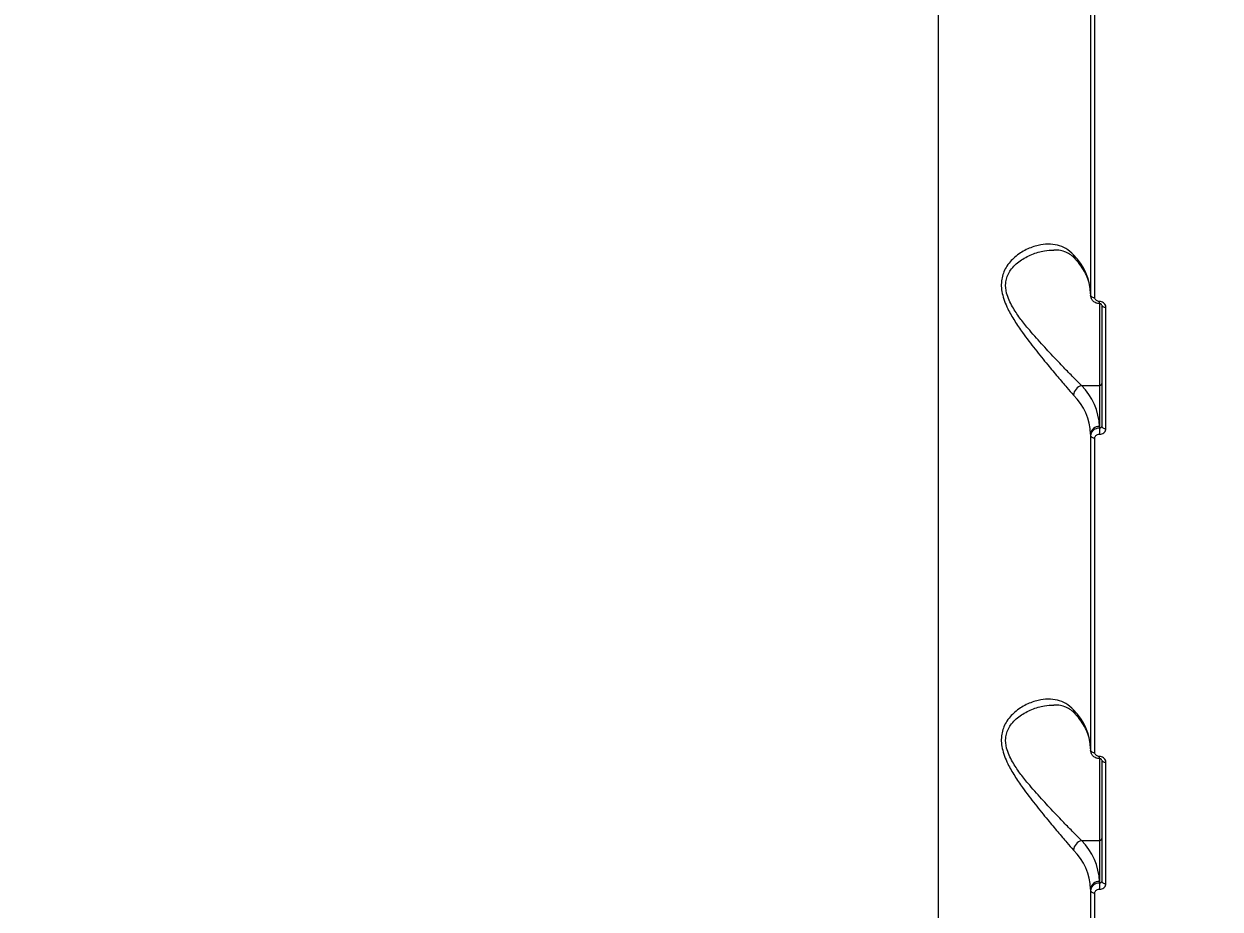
# Model space of a CAD drawing. Header units: millimetres. Extents: x -6901 to 7060, y -7557 to 6158.
# Drawn here: x 1697 to 1967.4, y -2462.2 to -2262.1 of the extents above; entities that cross this region are included whole.
import ezdxf

# ---------------------------------------------------------------- set-up
doc = ezdxf.new("R2010")
doc.units = ezdxf.units.MM
for name, color, linetype in [('DIKOM_ОБЪЕКТ', 7, 'Continuous'), ('DIKOM_РАЗМЕР_ЗОНА', 7, 'Continuous'), ('DIKOM_РАЗМЕР_ОБЪЕКТА', 7, 'Continuous')]:
    doc.layers.add(name, color=color, linetype=linetype)
doc.styles.add('style1', font='arial.ttf', dxfattribs={"width": 0.8})
doc.dimstyles.new('1-50', dxfattribs={"dimtxt": 300, "dimasz": 200, "dimexe": 100, "dimexo": 0, "dimgap": 100, "dimtad": 1, "dimtxsty": 'style1', "dimcen": 200, "dimclrd": 7, "dimclre": 7, "dimclrt": 7, "dimadec": 1, "dimazin": 2, "dimtfac": 1, "dimtmove": 0, "dimatfit": 2, "dimfxl": 0, "dimlwd": 25, "dimlwe": 18, "dimarcsym": 0})

# ---------------------------------------------------------------- blocks, each defined once
blk = doc.blocks.new('*D1')
at = {"layer": 'Defpoints', "color": 0, "transparency": 16777216}
for p in [(-4076.66, -462.32), (4983.51, -3127.59), (4983.51, -6854.07)]:
    blk.add_point(p, dxfattribs=at)
at = {"layer": 'DIKOM_РАЗМЕР_ОБЪЕКТА', "color": 7, "lineweight": 18, "transparency": 16777216}
for p, q in [((-4076.66, -462.32), (-4076.66, -6954.07)), ((4983.51, -3127.59), (4983.51, -6954.07))]:
    blk.add_line(p, q, dxfattribs=at)
at = {"layer": 'DIKOM_РАЗМЕР_ОБЪЕКТА', "color": 7, "lineweight": 25, "transparency": 16777216}
blk.add_line((-3876.66, -6854.07), (4783.51, -6854.07), dxfattribs=at)
at = {"layer": 'DIKOM_РАЗМЕР_ОБЪЕКТА', "color": 7, "transparency": 16777216}
for points in [[(-3876.66, -6820.74), (-3876.66, -6887.4), (-4076.66, -6854.07)], [(4783.51, -6820.74), (4783.51, -6887.4), (4983.51, -6854.07)]]:
    blk.add_solid(points, dxfattribs=at)
at = {"layer": 'DIKOM_РАЗМЕР_ОБЪЕКТА', "color": 7, "transparency": 16777216, "insert": (453.43, -6600.9), "char_height": 300, "attachment_point": 5, "style": 'style1'}
blk.add_mtext('9050', dxfattribs=at)
blk = doc.blocks.new('*D2')
at = {"layer": 'Defpoints', "color": 0, "transparency": 16777216}
for p in [(-1102.73, 4151.17), (-5819.23, -4492.42), (4721.24, -4492.42)]:
    blk.add_point(p, dxfattribs=at)
at = {"layer": 'DIKOM_РАЗМЕР_ОБЪЕКТА', "color": 7, "lineweight": 18, "transparency": 16777216}
for p, q in [((-1102.73, 4151.17), (-5919.23, 4151.17)), ((4721.24, -4492.42), (-5919.23, -4492.42))]:
    blk.add_line(p, q, dxfattribs=at)
at = {"layer": 'DIKOM_РАЗМЕР_ОБЪЕКТА', "color": 7, "lineweight": 25, "transparency": 16777216}
blk.add_line((-5819.23, 3951.17), (-5819.23, -4292.42), dxfattribs=at)
at = {"layer": 'DIKOM_РАЗМЕР_ОБЪЕКТА', "color": 7, "transparency": 16777216}
for points in [[(-5852.56, 3951.17), (-5785.89, 3951.17), (-5819.23, 4151.17)], [(-5852.56, -4292.42), (-5785.89, -4292.42), (-5819.23, -4492.42)]]:
    blk.add_solid(points, dxfattribs=at)
at = {"layer": 'DIKOM_РАЗМЕР_ОБЪЕКТА', "color": 7, "transparency": 16777216, "insert": (-6072.4, -170.63), "char_height": 300, "attachment_point": 5, "rotation": 90, "style": 'style1'}
blk.add_mtext('8650', dxfattribs=at)
blk = doc.blocks.new('*D3')
at = {"layer": 'Defpoints', "color": 0, "transparency": 16777216}
for p in [(-1553.27, 6158.28), (-6450.85, -6312.94), (5659.92, -6312.94)]:
    blk.add_point(p, dxfattribs=at)
at = {"layer": 'DIKOM_РАЗМЕР_ЗОНА', "color": 7, "lineweight": 18, "transparency": 16777216}
for p, q in [((-1553.27, 6158.28), (-6550.85, 6158.28)), ((5659.92, -6312.94), (-6550.85, -6312.94))]:
    blk.add_line(p, q, dxfattribs=at)
at = {"layer": 'DIKOM_РАЗМЕР_ЗОНА', "color": 7, "lineweight": 25, "transparency": 16777216}
blk.add_line((-6450.85, 5958.28), (-6450.85, -6112.94), dxfattribs=at)
at = {"layer": 'DIKOM_РАЗМЕР_ЗОНА', "color": 7, "transparency": 16777216}
for points in [[(-6484.18, 5958.28), (-6417.52, 5958.28), (-6450.85, 6158.28)], [(-6484.18, -6112.94), (-6417.52, -6112.94), (-6450.85, -6312.94)]]:
    blk.add_solid(points, dxfattribs=at)
at = {"layer": 'DIKOM_РАЗМЕР_ЗОНА', "color": 7, "transparency": 16777216, "insert": (-6704.02, -77.33), "char_height": 300, "attachment_point": 5, "rotation": 90, "style": 'style1'}
blk.add_mtext('12500', dxfattribs=at)
blk = doc.blocks.new('*D4')
at = {"layer": 'Defpoints', "color": 0, "transparency": 16777216}
for p in [(-5588.2, -1083.32), (7059.54, -2218.88), (7059.54, -7457.08)]:
    blk.add_point(p, dxfattribs=at)
at = {"layer": 'DIKOM_РАЗМЕР_ЗОНА', "color": 7, "lineweight": 18, "transparency": 16777216}
for p, q in [((-5588.2, -1083.32), (-5588.2, -7557.08)), ((7059.54, -2218.88), (7059.54, -7557.08))]:
    blk.add_line(p, q, dxfattribs=at)
at = {"layer": 'DIKOM_РАЗМЕР_ЗОНА', "color": 7, "lineweight": 25, "transparency": 16777216}
blk.add_line((-5388.2, -7457.08), (6859.54, -7457.08), dxfattribs=at)
at = {"layer": 'DIKOM_РАЗМЕР_ЗОНА', "color": 7, "transparency": 16777216}
for points in [[(-5388.2, -7423.74), (-5388.2, -7490.41), (-5588.2, -7457.08)], [(6859.54, -7423.74), (6859.54, -7490.41), (7059.54, -7457.08)]]:
    blk.add_solid(points, dxfattribs=at)
at = {"layer": 'DIKOM_РАЗМЕР_ЗОНА', "color": 7, "transparency": 16777216, "insert": (735.67, -7203.9), "char_height": 300, "attachment_point": 5, "style": 'style1'}
blk.add_mtext('12650', dxfattribs=at)

msp = doc.modelspace()

# ---------------------------------------------------------------- linework, layer by layer
at = {"layer": 'DIKOM_ОБЪЕКТ', "color": 7, "linetype": 'Continuous', "lineweight": 15}
for p, q in [((1903.679, -2219.955), (1903.679, -2519.963)), ((1938.182, -2252.272), (1938.182, -2323.417)), ((1939.141, -2323.932), (1939.141, -2252.787)), ((1940.182, -2325.254), (1940.182, -2343.81)), ((1940.682, -2325.608), (1940.682, -2353.038)), ((1941.647, -2353.553), (1941.647, -2326.123)), ((1936.131, -2343.81), (1940.182, -2343.81)), ((1940.182, -2343.81), (1940.182, -2353.078)), ((1938.182, -2354.793), (1938.182, -2355.132)), ((1938.182, -2355.132), (1938.182, -2426.277)), ((1940.182, -2353.078), (1940.182, -2353.438)), ((1939.141, -2426.792), (1939.141, -2355.647)), ((1940.182, -2428.114), (1940.182, -2446.67)), ((1940.682, -2428.469), (1940.682, -2455.898)), ((1941.647, -2456.413), (1941.647, -2428.983)), ((1936.131, -2446.67), (1940.182, -2446.67)), ((1940.182, -2446.67), (1940.182, -2455.938)), ((1938.182, -2457.653), (1938.182, -2457.992)), ((1940.182, -2455.938), (1940.182, -2456.298)), ((1938.182, -2457.992), (1938.182, -2529.137)), ((1939.141, -2529.652), (1939.141, -2458.507))]:
    msp.add_line(p, q, dxfattribs=at)
at = {"layer": 'DIKOM_ОБЪЕКТ', "color": 7, "linetype": 'Continuous', "lineweight": 15, "flags": 128}
for points in [[(1938.182, -2323.417), (1938.2, -2323.515), (1938.254, -2323.609), (1938.342, -2323.697), (1938.461, -2323.774), (1938.605, -2323.838), (1938.771, -2323.887), (1938.952, -2323.918), (1939.141, -2323.932)], [(1940.682, -2325.608), (1940.7, -2325.707), (1940.755, -2325.801), (1940.843, -2325.889), (1940.963, -2325.966), (1941.108, -2326.03), (1941.275, -2326.079), (1941.457, -2326.11), (1941.647, -2326.123)], [(1938.182, -2355.132), (1938.2, -2355.23), (1938.254, -2355.325), (1938.342, -2355.412), (1938.461, -2355.489), (1938.605, -2355.553), (1938.771, -2355.602), (1938.952, -2355.634), (1939.141, -2355.647)], [(1940.682, -2353.038), (1940.7, -2353.136), (1940.755, -2353.231), (1940.843, -2353.318), (1940.963, -2353.396), (1941.108, -2353.46), (1941.275, -2353.508), (1941.457, -2353.54), (1941.647, -2353.553)], [(1938.182, -2426.277), (1938.2, -2426.375), (1938.254, -2426.469), (1938.342, -2426.557), (1938.461, -2426.634), (1938.605, -2426.698), (1938.771, -2426.747), (1938.952, -2426.778), (1939.141, -2426.792)], [(1940.682, -2428.469), (1940.7, -2428.567), (1940.755, -2428.662), (1940.843, -2428.749), (1940.963, -2428.826), (1941.108, -2428.891), (1941.275, -2428.939), (1941.457, -2428.97), (1941.647, -2428.983)], [(1940.682, -2455.898), (1940.7, -2455.996), (1940.755, -2456.091), (1940.843, -2456.178), (1940.963, -2456.256), (1941.108, -2456.32), (1941.275, -2456.368), (1941.457, -2456.4), (1941.647, -2456.413)], [(1938.182, -2457.992), (1938.2, -2458.09), (1938.254, -2458.185), (1938.342, -2458.272), (1938.461, -2458.349), (1938.605, -2458.413), (1938.771, -2458.462), (1938.952, -2458.494), (1939.141, -2458.507)]]:
    msp.add_lwpolyline(points, dxfattribs=at)
at = {"layer": 'DIKOM_ОБЪЕКТ', "color": 7, "linetype": 'Continuous', "lineweight": 15}
for centre, radius, start, end in [((1925.069, -2323.552), 13.122, 2.07161, 45.14111), ((1935.637, -2314.286), 1.313, 178.43414, 221.74563), ((1942.619, -2324.959), 2.48, 176.54886, 187.78208), ((1936.695, -2346.117), 2.375, 103.71547, 176.33731), ((1926.413, -2353.576), 13.778, 2.07184, 45.14045), ((1940.215, -2343.343), 0.468, 265.92814, 355.27248), ((1925.068, -2355.267), 13.122, 2.07206, 45.14009), ((1940.049, -2354.947), 1.874, 85.93729, 175.26743), ((1963.069, -2354.762), 22.925, 176.69033, 180.12081), ((1925.069, -2426.412), 13.122, 2.07161, 45.14111), ((1935.637, -2417.146), 1.313, 178.43856, 221.7412), ((1942.62, -2427.819), 2.481, 176.55062, 187.78032), ((1936.695, -2448.977), 2.375, 103.71547, 176.33731), ((1926.413, -2456.436), 13.778, 2.07184, 45.14045), ((1940.215, -2446.203), 0.468, 265.94375, 355.25688), ((1925.068, -2458.127), 13.122, 2.07265, 45.14007), ((1940.049, -2457.807), 1.874, 85.93752, 175.26326), ((1963.069, -2457.622), 22.925, 176.69033, 180.12081)]:
    msp.add_arc(centre, radius, start, end, dxfattribs=at)
for points, knots in [([(1934.324, -2314.25), (1933.769, -2313.743), (1932.657, -2312.728), (1930.68, -2311.983), (1928.559, -2311.753), (1926.182, -2312.059), (1923.602, -2312.973), (1921.044, -2314.628), (1919.009, -2316.872), (1918.056, -2319.267), (1917.938, -2321.328), (1918.15, -2322.999), (1918.673, -2324.728), (1919.594, -2326.83), (1920.973, -2329.225), (1923.074, -2332.286), (1925.627, -2335.638), (1928.345, -2338.977), (1930.753, -2341.872), (1932.742, -2344.207), (1933.826, -2345.412), (1934.324, -2345.966)], [0, 0, 0, 0, 0.0554788, 0.1110272, 0.166498, 0.2220087, 0.2900255, 0.357965, 0.4226791, 0.4774089, 0.5052486, 0.5330951, 0.5627121, 0.5923767, 0.6404307, 0.6885836, 0.7603279, 0.8320637, 0.8910019, 0.9498674, 1, 1, 1, 1]), ([(1936.131, -2343.81), (1935.607, -2343.292), (1934.471, -2342.171), (1932.39, -2340.023), (1929.878, -2337.393), (1927.032, -2334.347), (1924.359, -2331.334), (1922.143, -2328.551), (1920.692, -2326.407), (1919.708, -2324.497), (1919.053, -2322.666), (1918.909, -2321.144), (1919.1, -2319.805), (1919.427, -2318.789), (1920.372, -2317.17), (1922.208, -2315.481), (1924.887, -2314.078), (1927.513, -2313.294), (1929.154, -2313.216), (1929.851, -2313.184)], [0, 0, 0, 0, 0.0614323, 0.1331433, 0.2068041, 0.2939311, 0.3833528, 0.4406198, 0.4990526, 0.5330402, 0.5679426, 0.6178973, 0.6312061, 0.6623757, 0.6945839, 0.7715373, 0.8535165, 0.9377479, 1, 1, 1, 1]), ([(1934.651, -2315.192), (1934.554, -2315.076), (1934.178, -2314.63), (1933.406, -2314.079), (1932.299, -2313.521), (1931.112, -2313.204), (1930.238, -2313.196), (1929.854, -2313.193)], [0, 0, 0, 0, 0.0752397, 0.2906134, 0.5342441, 0.7957392, 1, 1, 1, 1]), ([(1938.182, -2323.077), (1938.175, -2322.808), (1938.152, -2321.972), (1937.889, -2320.574), (1937.271, -2318.889), (1936.34, -2317.233), (1935.41, -2315.995), (1934.797, -2315.316), (1934.66, -2315.164)], [0, 0, 0, 0, 0.102737, 0.3181988, 0.530928, 0.7384701, 0.941511, 1, 1, 1, 1]), ([(1940.162, -2325.28), (1940.104, -2325.283), (1939.79, -2325.297), (1939.221, -2325.103), (1938.612, -2324.652), (1938.265, -2324.038), (1938.139, -2323.546), (1938.199, -2323.293), (1938.21, -2323.249)], [0, 0, 0, 0, 0.0539295, 0.2916836, 0.5387735, 0.7514675, 0.9572867, 1, 1, 1, 1]), ([(1940.144, -2324.809), (1940.031, -2324.798), (1939.805, -2324.774), (1939.505, -2324.62), (1939.278, -2324.398), (1939.158, -2324.154), (1939.146, -2323.995), (1939.141, -2323.932)], [0, 0, 0, 0, 0.215127, 0.4301809, 0.6450125, 0.859504, 1, 1, 1, 1]), ([(1940.669, -2325.582), (1940.669, -2325.565), (1940.671, -2325.537), (1940.584, -2325.435), (1940.462, -2325.358), (1940.307, -2325.305), (1940.158, -2325.289), (1940.072, -2325.299), (1940.041, -2325.302)], [0, 0, 0, 0, 0.275577, 0.459014, 0.6094806, 0.762241, 0.9133225, 1, 1, 1, 1]), ([(1941.647, -2326.123), (1941.64, -2326.029), (1941.622, -2325.789), (1941.442, -2325.425), (1941.102, -2325.092), (1940.651, -2324.862), (1940.313, -2324.827), (1940.144, -2324.809)], [0, 0, 0, 0, 0.1406475, 0.3551183, 0.5698574, 0.7848857, 1, 1, 1, 1]), ([(1940.182, -2353.438), (1940.034, -2353.445), (1939.662, -2353.463), (1939.099, -2353.663), (1938.592, -2354.045), (1938.248, -2354.555), (1938.204, -2354.94), (1938.182, -2355.132)], [0, 0, 0, 0, 0.1417122, 0.3563852, 0.5709585, 0.7854544, 1, 1, 1, 1]), ([(1939.141, -2355.647), (1939.152, -2355.551), (1939.174, -2355.359), (1939.347, -2355.105), (1939.601, -2354.917), (1939.883, -2354.82), (1940.07, -2354.813), (1940.144, -2354.81)], [0, 0, 0, 0, 0.2142603, 0.4286153, 0.6431786, 0.8580821, 1, 1, 1, 1]), ([(1940.144, -2354.81), (1940.255, -2354.806), (1940.534, -2354.796), (1940.957, -2354.649), (1941.338, -2354.366), (1941.597, -2353.985), (1941.631, -2353.697), (1941.647, -2353.553)], [0, 0, 0, 0, 0.1418386, 0.3567278, 0.5713164, 0.7856933, 1, 1, 1, 1]), ([(1940.682, -2353.038), (1940.676, -2353.086), (1940.665, -2353.181), (1940.579, -2353.305), (1940.452, -2353.395), (1940.312, -2353.439), (1940.219, -2353.438), (1940.182, -2353.438)], [0, 0, 0, 0, 0.2140025, 0.4281621, 0.6428617, 0.8578831, 1, 1, 1, 1]), ([(1934.324, -2417.111), (1933.769, -2416.603), (1932.657, -2415.588), (1930.68, -2414.843), (1928.559, -2414.613), (1926.182, -2414.919), (1923.602, -2415.833), (1921.044, -2417.488), (1919.009, -2419.732), (1918.056, -2422.127), (1917.938, -2424.188), (1918.15, -2425.859), (1918.673, -2427.588), (1919.594, -2429.69), (1920.973, -2432.086), (1923.074, -2435.146), (1925.627, -2438.499), (1928.345, -2441.837), (1930.753, -2444.732), (1932.742, -2447.067), (1933.826, -2448.272), (1934.324, -2448.826)], [0, 0, 0, 0, 0.055476, 0.1110243, 0.1664981, 0.2220058, 0.290023, 0.3579626, 0.4226766, 0.4774064, 0.5052462, 0.5330943, 0.56271, 0.5923741, 0.6404295, 0.6885809, 0.7603263, 0.8320621, 0.8910018, 0.9498674, 1, 1, 1, 1]), ([(1936.131, -2446.67), (1935.607, -2446.153), (1934.471, -2445.031), (1932.39, -2442.883), (1929.878, -2440.253), (1927.032, -2437.207), (1924.359, -2434.195), (1922.143, -2431.411), (1920.692, -2429.267), (1919.708, -2427.357), (1919.053, -2425.526), (1918.909, -2424.005), (1919.1, -2422.665), (1919.427, -2421.649), (1920.372, -2420.03), (1922.208, -2418.341), (1924.887, -2416.938), (1927.513, -2416.154), (1929.154, -2416.077), (1929.851, -2416.044)], [0, 0, 0, 0, 0.0614322, 0.1331431, 0.2068037, 0.2939305, 0.3833521, 0.4406191, 0.4990523, 0.5330398, 0.5679406, 0.6178973, 0.6312062, 0.6623757, 0.6945838, 0.7715341, 0.8535139, 0.937748, 1, 1, 1, 1]), ([(1934.651, -2418.052), (1934.554, -2417.936), (1934.178, -2417.49), (1933.406, -2416.939), (1932.299, -2416.381), (1931.112, -2416.064), (1930.238, -2416.056), (1929.854, -2416.053)], [0, 0, 0, 0, 0.0752439, 0.2906171, 0.534245, 0.7957394, 1, 1, 1, 1]), ([(1938.182, -2425.937), (1938.175, -2425.668), (1938.152, -2424.832), (1937.889, -2423.434), (1937.271, -2421.749), (1936.34, -2420.093), (1935.41, -2418.856), (1934.797, -2418.176), (1934.66, -2418.024)], [0, 0, 0, 0, 0.1027262, 0.3181906, 0.5309224, 0.738467, 0.9415103, 1, 1, 1, 1]), ([(1940.162, -2428.14), (1940.104, -2428.143), (1939.79, -2428.157), (1939.221, -2427.963), (1938.612, -2427.512), (1938.265, -2426.898), (1938.139, -2426.406), (1938.199, -2426.153), (1938.21, -2426.11)], [0, 0, 0, 0, 0.05393, 0.2916968, 0.538767, 0.7514469, 0.9572862, 1, 1, 1, 1]), ([(1940.144, -2427.669), (1940.031, -2427.658), (1939.805, -2427.634), (1939.505, -2427.48), (1939.278, -2427.258), (1939.158, -2427.014), (1939.146, -2426.855), (1939.141, -2426.792)], [0, 0, 0, 0, 0.2151539, 0.4302141, 0.6450021, 0.8594999, 1, 1, 1, 1]), ([(1940.669, -2428.442), (1940.669, -2428.425), (1940.671, -2428.397), (1940.584, -2428.296), (1940.462, -2428.218), (1940.307, -2428.165), (1940.158, -2428.149), (1940.072, -2428.159), (1940.041, -2428.162)], [0, 0, 0, 0, 0.2755645, 0.4589931, 0.6094529, 0.7622064, 0.913281, 1, 1, 1, 1]), ([(1941.647, -2428.983), (1941.64, -2428.889), (1941.622, -2428.65), (1941.442, -2428.285), (1941.102, -2427.952), (1940.651, -2427.722), (1940.313, -2427.687), (1940.144, -2427.669)], [0, 0, 0, 0, 0.1406481, 0.3550727, 0.5698829, 0.7848902, 1, 1, 1, 1]), ([(1940.182, -2456.298), (1940.034, -2456.305), (1939.662, -2456.323), (1939.099, -2456.523), (1938.592, -2456.905), (1938.248, -2457.415), (1938.204, -2457.8), (1938.182, -2457.992)], [0, 0, 0, 0, 0.1417144, 0.3564067, 0.5709561, 0.7854901, 1, 1, 1, 1]), ([(1939.141, -2458.507), (1939.152, -2458.411), (1939.174, -2458.219), (1939.347, -2457.966), (1939.601, -2457.777), (1939.883, -2457.68), (1940.07, -2457.673), (1940.144, -2457.67)], [0, 0, 0, 0, 0.2142603, 0.4286153, 0.6431786, 0.8580821, 1, 1, 1, 1]), ([(1940.144, -2457.67), (1940.255, -2457.666), (1940.534, -2457.656), (1940.957, -2457.509), (1941.338, -2457.226), (1941.597, -2456.845), (1941.631, -2456.557), (1941.647, -2456.413)], [0, 0, 0, 0, 0.1418386, 0.3567278, 0.5713164, 0.7856933, 1, 1, 1, 1]), ([(1940.682, -2455.898), (1940.676, -2455.946), (1940.665, -2456.042), (1940.579, -2456.165), (1940.452, -2456.255), (1940.312, -2456.299), (1940.219, -2456.298), (1940.182, -2456.298)], [0, 0, 0, 0, 0.2140025, 0.4281621, 0.6428617, 0.8578831, 1, 1, 1, 1])]:
    msp.add_open_spline(points, degree=3, knots=knots, dxfattribs=at)

# ---------------------------------------------------------------- dimensions: what is measured, and where the dimension line sits
at = {"layer": 'DIKOM_РАЗМЕР_ЗОНА'}
dim = msp.add_linear_dim(base=(-6450.85, -6312.937), p1=(-1553.272, 6158.285), p2=(5659.925, -6312.937), angle=90, text='12500', dimstyle='1-50', dxfattribs=at)
dim.commit()
dim.dimension.update_dxf_attribs({"geometry": '*D3', "text_midpoint": (-6450.85, -77.326), "dimtype": 160})
dim = msp.add_linear_dim(base=(7059.538, -7457.077), p1=(-5588.199, -1083.325), p2=(7059.538, -2218.883), text='12650', dimstyle='1-50', dxfattribs=at)
dim.commit()
dim.dimension.update_dxf_attribs({"geometry": '*D4', "text_midpoint": (735.669, -7457.077), "dimtype": 160})
at = {"layer": 'DIKOM_РАЗМЕР_ОБЪЕКТА'}
dim = msp.add_linear_dim(base=(-5819.225, -4492.425), p1=(-1102.732, 4151.169), p2=(4721.24, -4492.425), angle=90, text='8650', dimstyle='1-50', dxfattribs=at)
dim.commit()
dim.dimension.update_dxf_attribs({"geometry": '*D2', "text_midpoint": (-5819.225, -170.628), "dimtype": 160})
dim = msp.add_linear_dim(base=(4983.514, -6854.07), p1=(-4076.663, -462.325), p2=(4983.514, -3127.595), text='9050', dimstyle='1-50', dxfattribs=at)
dim.commit()
dim.dimension.update_dxf_attribs({"geometry": '*D1', "text_midpoint": (453.425, -6854.07), "dimtype": 160})

doc.saveas('drawing.dxf')
